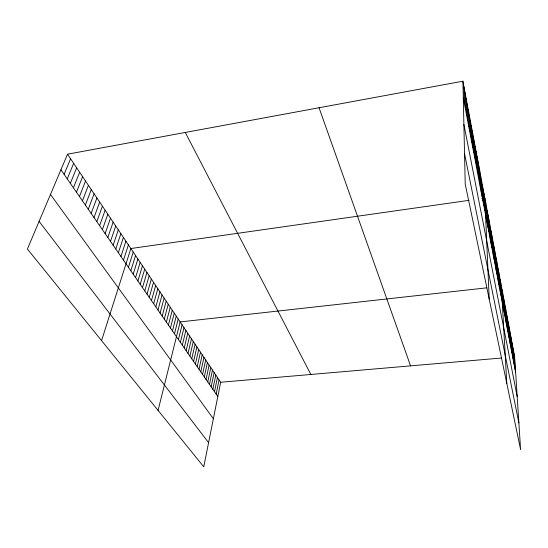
<?xml version="1.0" encoding="UTF-8"?>
<svg xmlns="http://www.w3.org/2000/svg" width="548" height="548" viewBox="0 0 548 548"><rect width="100%" height="100%" fill="white"/><g stroke="black" fill="none" stroke-linecap="round" stroke-linejoin="round"><path stroke-width="0.82" d="M67.514 154.194L220.659 382.257L203.753 466.814L27.4 249.039L67.514 154.194L462.909 81.186L514.647 356.885L520.6 449.634L465.225 184.06L462.909 81.186M216.179 394.087L219.049 379.86M214.521 391.697L217.426 377.442M212.857 389.286L215.789 375.003M211.172 386.854L214.145 372.544M209.48 384.401L212.48 370.071M207.767 381.935L210.802 367.578M206.048 379.442L209.117 365.064M204.308 376.935L207.411 362.529M202.555 374.407L205.699 359.974M200.794 371.852L203.966 357.399M199.013 369.284L202.226 354.803M197.218 366.687L200.465 352.186M195.41 364.078L198.698 349.549M193.588 361.44L196.91 346.884M191.745 358.782L195.109 344.206M189.889 356.104L193.293 341.5M188.019 353.398L191.464 338.774M186.135 350.672L189.615 336.02M184.231 347.925L187.752 333.252M182.313 345.151L185.875 330.458M180.381 342.356L183.984 327.636M178.429 339.541L182.073 324.793M158.064 410.397L180.148 321.923L486.747 287.837M174.476 333.828L178.21 319.032M172.476 330.937L176.251 316.114M170.455 328.012L174.271 313.175M168.414 325.074L172.278 310.209M166.359 322.101L170.27 307.216M164.29 319.107L168.243 304.195M162.194 316.08L166.202 301.153M160.084 313.031L164.133 298.078M157.954 309.956L162.057 294.982M155.81 306.853L159.954 291.851M153.639 303.715L157.838 288.7M151.454 300.557L155.701 285.515M149.248 297.365L153.543 282.302M147.015 294.146L151.364 279.062M144.768 290.899L149.172 275.795M142.501 287.618L146.953 272.493M140.206 284.309L144.72 269.164M137.897 280.966L142.459 265.807M135.562 277.596L140.185 262.41M133.205 274.192L137.884 258.992M130.828 270.753L135.568 255.532M128.431 267.287L133.226 252.046M101.558 340.616L130.862 248.525L469.04 200.335M123.485 260.142L128.403 244.867M120.937 256.464L125.917 241.168M118.368 252.744L123.41 237.435M115.772 248.991L120.882 233.66M113.148 245.203L118.32 229.852M110.497 241.373L115.738 226.009M107.819 237.503L113.128 222.125M105.113 233.592L110.497 218.2M102.38 229.646L107.833 214.234M99.62 225.653L105.141 210.233M96.832 221.625L102.428 206.185M94.009 217.549L99.681 202.096M91.16 213.432L96.907 197.965M88.283 209.274L94.105 193.793M85.372 205.068L91.276 189.581M82.433 200.821L88.413 185.32M79.46 196.526L85.522 181.011M76.453 192.184L82.604 176.661M73.418 187.793L79.652 172.264M70.35 183.361L76.665 167.818M67.246 178.874L73.644 163.325M64.102 174.339L70.596 158.783M481.829 198.513L484.85 198.081L489.206 299.064M499.07 286.467L501.386 286.207L506.79 383.415M220.659 382.257L501.625 358.008M513.017 357.022L514.647 356.885M39.093 221.385L208.583 442.647M50.478 194.471L213.364 418.747M60.931 169.75L217.823 396.457M185.279 132.445L310.86 374.469M319.052 107.751L410.568 365.865M464.546 153.693L518.888 422.967M463.882 124.437L517.202 396.718M463.286 97.825L515.641 372.352M514.127 354.104L515.12 369.599M513.599 351.295L514.586 366.824M513.072 348.466L514.051 364.023M512.538 345.617L513.517 361.2M511.996 342.733L512.969 358.344M511.448 339.829L512.421 355.467M510.9 336.904L511.866 352.57M510.346 333.944L511.311 349.638M509.784 330.965L510.75 346.685M509.222 327.951L510.181 343.699M508.654 324.916L509.606 340.692M508.078 321.854L509.024 337.657M507.496 318.758L508.441 334.588M506.914 315.641L507.852 331.492M506.318 312.49L507.256 328.375M505.722 309.312L506.653 325.217M505.119 306.106L506.044 322.039M504.516 302.866L505.434 318.826M503.9 299.598L504.818 315.579M503.283 296.297L504.194 312.312M502.653 292.968L503.564 309.004M502.023 289.604L502.927 305.668M500.742 282.782L501.632 298.893M500.098 279.322L500.975 295.461M499.44 275.829L500.317 291.988M498.776 272.301L499.646 288.488M498.111 268.739L498.975 284.946M497.433 265.143L498.29 281.371M496.755 261.512L497.605 277.761M496.063 257.841L496.906 274.116M495.365 254.135L496.207 270.431M494.666 250.395L495.495 266.712M493.954 246.614L494.776 262.951M493.241 242.791L494.056 259.149M492.515 238.935L493.323 255.313M491.782 235.037L492.584 251.436M491.042 231.098L491.837 247.518M490.296 227.125L491.077 243.559M489.542 223.105L490.316 239.558M488.782 219.042L489.542 235.51M488.015 214.939L488.768 231.427M487.234 210.788L487.98 227.297M486.446 206.596L487.179 223.118M485.651 202.363L486.377 218.899M484.007 193.622L484.713 210.185M483.165 189.108L483.857 205.685M482.309 184.546L482.987 201.137M481.445 179.936L482.11 196.54M480.569 175.271L481.226 191.882M479.685 170.551L480.329 187.176M478.788 165.777L479.418 182.416M477.877 160.954L478.5 177.593M476.966 156.07L477.568 172.716M476.034 151.125L476.63 167.784M475.095 146.124L475.678 162.79M474.15 141.069L474.712 157.735M473.184 135.952L473.739 152.618M472.218 130.767L472.746 147.439M471.232 125.526L471.746 142.199M470.232 120.218L470.739 136.89M469.225 114.847L469.711 131.52M468.204 109.408L468.677 126.081M467.177 103.908L467.622 120.574M466.129 98.332L466.56 114.991M465.067 92.687L465.485 109.34M463.998 86.974L464.389 103.62"/></g></svg>
